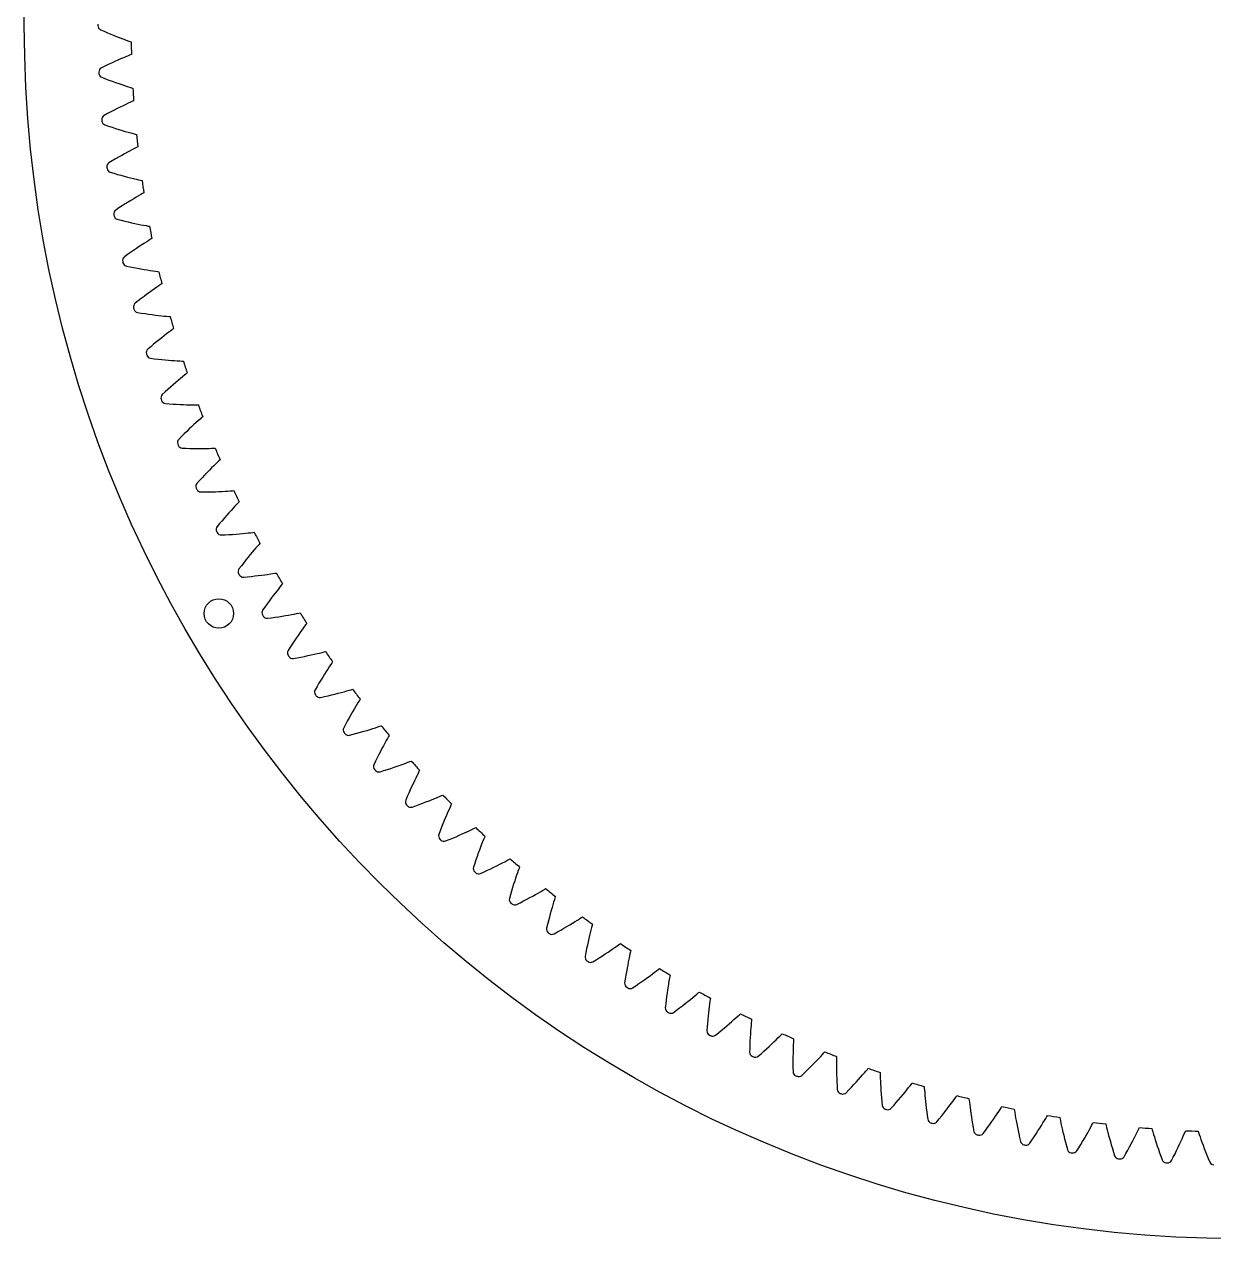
# Model space of a CAD drawing. Header units: millimetres. Extents: x -82 to 82, y -82 to 82.
# Drawn here: x -82.4 to -1.7, y -82.4 to 0 of the extents above; entities that cross this region are included whole.
import ezdxf

# ---------------------------------------------------------------- set-up
doc = ezdxf.new("R2010")
doc.units = ezdxf.units.MM

msp = doc.modelspace()

# ---------------------------------------------------------------- linework, layer by layer
at = {"layer": 'holes'}
msp.add_circle((-69.219875, -39.964113), 1, dxfattribs=at)
at = {"layer": 'outer'}
msp.add_circle((0, 0), 82.428227, dxfattribs=at)
at = {"layer": 'output_ring'}
for p, q in [((-77.2516, -0.319908), (-77.009389, -0.425578)), ((-77.009389, -0.425578), (-76.774216, -0.526458)), ((-76.774216, -0.526458), (-76.546654, -0.621857)), ((-76.546654, -0.621857), (-76.327388, -0.711699)), ((-76.327388, -0.711699), (-76.117263, -0.795863)), ((-76.117263, -0.795863), (-75.917355, -0.874163)), ((-75.917355, -0.874163), (-75.729095, -0.946304)), ((-75.729095, -0.946304), (-75.554509, -1.011808)), ((-75.554509, -1.011808), (-75.39676, -1.069828)), ((-75.39676, -1.069828), (-75.261749, -1.118596)), ((-75.261749, -1.118596), (-75.169408, -1.151476)), ((-76.083823, -2.392295), (-76.290239, -2.485184)), ((-75.887369, -2.305693), (-76.083823, -2.392295)), ((-75.702295, -2.225732), (-75.887369, -2.305693)), ((-75.530605, -2.152974), (-75.702295, -2.225732)), ((-75.375424, -2.088399), (-75.530605, -2.152974)), ((-75.242574, -2.03402), (-75.375424, -2.088399)), ((-75.151691, -1.997302), (-75.242574, -2.03402)), ((-76.95966, -2.799614), (-77.197233, -2.915334)), ((-76.728918, -2.688975), (-76.95966, -2.799614)), ((-76.50555, -2.58413), (-76.728918, -2.688975)), ((-76.290239, -2.485184), (-76.50555, -2.58413)), ((-77.170441, -3.554589), (-76.924017, -3.650023)), ((-76.924017, -3.650023), (-76.684827, -3.740966)), ((-76.684827, -3.740966), (-76.453469, -3.826753)), ((-76.453469, -3.826753), (-76.230633, -3.907334)), ((-76.230633, -3.907334), (-76.017168, -3.982625)), ((-76.017168, -3.982625), (-75.814156, -4.052485)), ((-75.814156, -4.052485), (-75.62304, -4.116679)), ((-75.62304, -4.116679), (-75.445865, -4.174815)), ((-75.445865, -4.174815), (-75.285825, -4.226178)), ((-75.285825, -4.226178), (-75.14889, -4.26925)), ((-75.14889, -4.26925), (-75.055253, -4.298234)), ((-76.119251, -5.677708), (-76.33023, -5.785583)), ((-75.916905, -5.576256), (-76.119251, -5.677708)), ((-75.72425, -5.481504), (-75.916905, -5.576256)), ((-75.542687, -5.393862), (-75.72425, -5.481504)), ((-75.374195, -5.313979), (-75.542687, -5.393862)), ((-75.221854, -5.242962), (-75.374195, -5.313979)), ((-75.091397, -5.183067), (-75.221854, -5.242962)), ((-75.002131, -5.142576), (-75.091397, -5.183067)), ((-76.774918, -6.019894), (-77.007437, -6.145461)), ((-76.549011, -5.89969), (-76.774918, -6.019894)), ((-76.33023, -5.785583), (-76.549011, -5.89969)), ((-76.953898, -6.783033), (-76.703695, -6.868065)), ((-76.703695, -6.868065), (-76.460906, -6.948912)), ((-76.460906, -6.948912), (-76.226159, -7.024935)), ((-76.226159, -7.024935), (-76.000144, -7.096115)), ((-76.000144, -7.096115), (-75.783713, -7.162401)), ((-75.783713, -7.162401), (-75.577954, -7.223697)), ((-75.577954, -7.223697), (-75.384317, -7.279832)), ((-75.384317, -7.279832), (-75.204863, -7.330498)), ((-75.204863, -7.330498), (-75.042812, -7.375114)), ((-75.042812, -7.375114), (-74.904194, -7.412414)), ((-74.904194, -7.412414), (-74.809425, -7.437452)), ((-76.021, -8.976886), (-76.234811, -9.100054)), ((-75.814723, -8.860271), (-76.021, -8.976886)), ((-75.616804, -8.750435), (-75.814723, -8.860271)), ((-75.428285, -8.647698), (-75.616804, -8.750435)), ((-75.250551, -8.55253), (-75.428285, -8.647698)), ((-75.085552, -8.465661), (-75.250551, -8.55253)), ((-74.936319, -8.388328), (-75.085552, -8.465661)), ((-74.808485, -8.323022), (-74.936319, -8.388328)), ((-74.720993, -8.278828), (-74.808485, -8.323022)), ((-76.455486, -9.229613), (-76.682543, -9.364807)), ((-76.234811, -9.100054), (-76.455486, -9.229613)), ((-76.602353, -9.999578), (-76.348808, -10.074058)), ((-76.348808, -10.074058), (-76.102846, -10.144667)), ((-76.102846, -10.144667), (-75.865122, -10.210793)), ((-75.865122, -10.210793), (-75.636324, -10.272446)), ((-75.636324, -10.272446), (-75.417308, -10.329611)), ((-75.417308, -10.329611), (-75.209162, -10.382237)), ((-75.209162, -10.382237), (-75.013345, -10.430214)), ((-75.013345, -10.430214), (-74.831926, -10.473321)), ((-74.831926, -10.473321), (-74.668149, -10.511112)), ((-74.668149, -10.511112), (-74.52809, -10.542574)), ((-74.52809, -10.542574), (-74.432357, -10.563622)), ((-74.519321, -11.518977), (-74.665185, -11.602492)), ((-74.394333, -11.448376), (-74.519321, -11.518977)), ((-74.308769, -11.400557), (-74.394333, -11.448376)), ((-75.78687, -12.284455), (-76.001926, -12.423141)), ((-75.578404, -12.152441), (-75.78687, -12.284455)), ((-75.377191, -12.02729), (-75.578404, -12.152441)), ((-75.184045, -11.909262), (-75.377191, -12.02729)), ((-74.999994, -11.798721), (-75.184045, -11.909262)), ((-74.826401, -11.696194), (-74.999994, -11.798721)), ((-74.665185, -11.602492), (-74.826401, -11.696194)), ((-76.001926, -12.423141), (-76.223122, -12.567724)), ((-76.116421, -13.19858), (-75.859979, -13.262378)), ((-75.859979, -13.262378), (-75.611276, -13.322625)), ((-75.611276, -13.322625), (-75.370991, -13.378738)), ((-75.370991, -13.378738), (-75.139813, -13.430756)), ((-75.139813, -13.430756), (-74.918595, -13.478699)), ((-74.918595, -13.478699), (-74.708428, -13.522563)), ((-74.708428, -13.522563), (-74.510773, -13.562298)), ((-74.510773, -13.562298), (-74.327709, -13.59777)), ((-74.327709, -13.59777), (-74.162493, -13.628669)), ((-74.162493, -13.628669), (-74.021239, -13.654239)), ((-74.021239, -13.654239), (-73.924708, -13.671259)), ((-74.27098, -14.819339), (-74.440127, -14.929045)), ((-74.113829, -14.718968), (-74.27098, -14.819339)), ((-73.97159, -14.629418), (-74.113829, -14.718968)), ((-73.849669, -14.553645), (-73.97159, -14.629418)), ((-73.766182, -14.502285), (-73.849669, -14.553645)), ((-75.415032, -15.594874), (-75.62998, -15.748593)), ((-75.205972, -15.447304), (-75.415032, -15.594874)), ((-75.003217, -15.306676), (-75.205972, -15.447304)), ((-74.807422, -15.173209), (-75.003217, -15.306676)), ((-74.619388, -15.047197), (-74.807422, -15.173209)), ((-74.440127, -14.929045), (-74.619388, -15.047197)), ((-75.496954, -16.374428), (-75.238067, -16.427431)), ((-75.238067, -16.427431), (-74.987059, -16.47721)), ((-74.987059, -16.47721), (-74.744635, -16.523212)), ((-74.744635, -16.523212), (-74.511481, -16.565503)), ((-74.511481, -16.565503), (-74.288449, -16.604141)), ((-74.288449, -16.604141), (-74.07663, -16.639166)), ((-74.07663, -16.639166), (-73.877485, -16.670589)), ((-73.877485, -16.670589), (-73.693095, -16.698363)), ((-73.693095, -16.698363), (-73.52673, -16.722317)), ((-73.52673, -16.722317), (-73.38453, -16.74195)), ((-73.38453, -16.74195), (-73.287371, -16.754912)), ((-73.749667, -18.033179), (-73.923822, -18.158734)), ((-73.585262, -17.916486), (-73.749667, -18.033179)), ((-73.432452, -17.809622), (-73.585262, -17.916486)), ((-73.294088, -17.714195), (-73.432452, -17.809622)), ((-73.175447, -17.633382), (-73.294088, -17.714195)), ((-73.094183, -17.578571), (-73.175447, -17.633382)), ((-74.695835, -18.739248), (-74.904157, -18.901834)), ((-74.493138, -18.583053), (-74.695835, -18.739248)), ((-74.29645, -18.434058), (-74.493138, -18.583053)), ((-74.106415, -18.29251), (-74.29645, -18.434058)), ((-73.923822, -18.158734), (-74.106415, -18.29251)), ((-74.745041, -19.521549), (-74.484161, -19.563664)), ((-74.484161, -19.563664), (-74.231288, -19.602889)), ((-74.231288, -19.602889), (-73.987151, -19.638699)), ((-73.987151, -19.638699), (-73.75243, -19.67119)), ((-73.75243, -19.67119), (-73.527976, -19.700453)), ((-73.527976, -19.700453), (-73.314876, -19.726578)), ((-73.314876, -19.726578), (-73.11459, -19.749634)), ((-73.11459, -19.749634), (-72.929199, -19.769663)), ((-72.929199, -19.769663), (-72.761977, -19.786629)), ((-72.761977, -19.786629), (-72.619079, -19.80029)), ((-72.619079, -19.80029), (-72.521462, -19.809172)), ((-73.275401, -21.379719), (-73.459341, -21.529101)), ((-73.09857, -21.238414), (-73.275401, -21.379719)), ((-72.929825, -21.105677), (-73.09857, -21.238414)), ((-72.770451, -20.982201), (-72.929825, -21.105677)), ((-72.622249, -20.869032), (-72.770451, -20.982201)), ((-72.488003, -20.767894), (-72.622249, -20.869032)), ((-72.37285, -20.682184), (-72.488003, -20.767894)), ((-72.293953, -20.624018), (-72.37285, -20.682184)), ((-73.845595, -21.850748), (-74.046926, -22.021915)), ((-73.649617, -21.686201), (-73.845595, -21.850748)), ((-73.459341, -21.529101), (-73.649617, -21.686201)), ((-73.861999, -22.634423), (-73.599584, -22.665576)), ((-73.599584, -22.665576), (-73.345291, -22.694178)), ((-73.345291, -22.694178), (-73.099868, -22.719733)), ((-73.099868, -22.719733), (-72.863993, -22.742366)), ((-72.863993, -22.742366), (-72.63851, -22.762205)), ((-72.63851, -22.762205), (-72.424503, -22.779382)), ((-72.424503, -22.779382), (-72.223427, -22.794031)), ((-72.223427, -22.794031), (-72.03736, -22.806279)), ((-72.03736, -22.806279), (-71.869574, -22.816228)), ((-71.869574, -22.816228), (-71.72623, -22.823893)), ((-71.72623, -22.823893), (-71.628327, -22.82868)), ((-71.684643, -23.89183), (-71.827975, -24.011106)), ((-71.554749, -23.78516), (-71.684643, -23.89183)), ((-71.443287, -23.694703), (-71.554749, -23.78516)), ((-71.366895, -23.633284), (-71.443287, -23.694703)), ((-72.49336, -24.586374), (-72.67689, -24.751305)), ((-72.315836, -24.42942), (-72.49336, -24.586374)), ((-72.145078, -24.280834), (-72.315836, -24.42942)), ((-71.982039, -24.141147), (-72.145078, -24.280834)), ((-71.827975, -24.011106), (-71.982039, -24.141147)), ((-72.865806, -24.923914), (-73.059792, -25.103361)), ((-72.67689, -24.751305), (-72.865806, -24.923914)), ((-72.849378, -25.707588), (-72.585889, -25.727726)), ((-72.585889, -25.727726), (-72.330621, -25.745653)), ((-72.330621, -25.745653), (-72.084343, -25.760909)), ((-72.084343, -25.760909), (-71.847728, -25.773644)), ((-71.847728, -25.773644), (-71.621612, -25.784024)), ((-71.621612, -25.784024), (-71.407073, -25.792224)), ((-71.407073, -25.792224), (-71.20556, -25.79844)), ((-71.20556, -25.79844), (-71.019143, -25.802886)), ((-71.019143, -25.802886), (-70.851088, -25.8058)), ((-70.851088, -25.8058), (-70.707548, -25.807455)), ((-70.707548, -25.807455), (-70.609531, -25.808138)), ((-70.907972, -27.134266), (-71.065018, -27.280658)), ((-70.759489, -26.997888), (-70.907972, -27.134266)), ((-70.621277, -26.872715), (-70.759489, -26.997888)), ((-70.495965, -26.760698), (-70.621277, -26.872715)), ((-70.388387, -26.665653), (-70.495965, -26.760698)), ((-70.314635, -26.601089), (-70.388387, -26.665653)), ((-71.758185, -27.953354), (-71.944487, -28.140768)), ((-71.576663, -27.772986), (-71.758185, -27.953354)), ((-71.4002, -27.600515), (-71.576663, -27.772986)), ((-71.229405, -27.436264), (-71.4002, -27.600515)), ((-71.065018, -27.280658), (-71.229405, -27.436264)), ((-71.708955, -28.735654), (-71.444853, -28.74474)), ((-71.444853, -28.74474), (-71.189059, -28.751962)), ((-71.189059, -28.751962), (-70.942358, -28.756891)), ((-70.942358, -28.756891), (-70.705417, -28.759707)), ((-70.705417, -28.759707), (-70.479064, -28.760609)), ((-70.479064, -28.760609), (-70.264371, -28.759818)), ((-70.264371, -28.759818), (-70.062774, -28.75759)), ((-70.062774, -28.75759), (-69.876335, -28.754225)), ((-69.876335, -28.754225), (-69.708305, -28.750099)), ((-69.708305, -28.750099), (-69.564822, -28.745742)), ((-69.564822, -28.745742), (-69.466861, -28.74232)), ((-69.313506, -29.689289), (-69.434018, -29.806455)), ((-69.210003, -29.589822), (-69.313506, -29.689289)), ((-69.139019, -29.522227), (-69.210003, -29.589822)), ((-70.018013, -30.394976), (-70.18178, -30.566234)), ((-69.860287, -30.232623), (-70.018013, -30.394976)), ((-69.709509, -30.079783), (-69.860287, -30.232623)), ((-69.566867, -29.937306), (-69.709509, -30.079783)), ((-69.434018, -29.806455), (-69.566867, -29.937306)), ((-70.524676, -30.933755), (-70.702966, -31.128806)), ((-70.350866, -30.745944), (-70.524676, -30.933755)), ((-70.18178, -30.566234), (-70.350866, -30.745944)), ((-70.44273, -31.713307), (-70.178479, -31.711326)), ((-70.178479, -31.711326), (-69.922607, -31.70783)), ((-69.922607, -31.70783), (-69.675916, -31.702424)), ((-69.675916, -31.702424), (-69.439065, -31.695315)), ((-69.439065, -31.695315), (-69.212873, -31.686737)), ((-69.212873, -31.686737), (-68.998401, -31.676957)), ((-68.998401, -31.676957), (-68.797074, -31.666289)), ((-68.797074, -31.666289), (-68.610939, -31.65512)), ((-68.610939, -31.65512), (-68.44323, -31.643962)), ((-68.44323, -31.643962), (-68.300055, -31.6336)), ((-68.300055, -31.6336), (-68.202324, -31.626079)), ((-68.388751, -32.972529), (-68.532997, -33.131549)), ((-68.252201, -32.824204), (-68.388751, -32.972529)), ((-68.124948, -32.687904), (-68.252201, -32.824204)), ((-68.009448, -32.565795), (-68.124948, -32.687904)), ((-67.910201, -32.462081), (-68.009448, -32.565795)), ((-67.84211, -32.391572), (-67.910201, -32.462081)), ((-69.00165, -33.664963), (-69.167443, -33.859888)), ((-68.840238, -33.478331), (-69.00165, -33.664963)), ((-68.683786, -33.300364), (-68.840238, -33.478331)), ((-68.532997, -33.131549), (-68.683786, -33.300364)), ((-69.167443, -33.859888), (-69.337409, -34.062234)), ((-69.052924, -34.635324), (-68.788988, -34.622279)), ((-68.788988, -34.622279), (-68.533487, -34.608072)), ((-68.533487, -34.608072), (-68.287239, -34.59234)), ((-68.287239, -34.59234), (-68.050893, -34.575319)), ((-68.050893, -34.575319), (-67.825259, -34.557277)), ((-67.825259, -34.557277), (-67.611384, -34.538524)), ((-67.611384, -34.538524), (-67.410681, -34.519435)), ((-67.410681, -34.519435), (-67.225177, -34.500481)), ((-67.225177, -34.500481), (-67.058082, -34.482309)), ((-67.058082, -34.482309), (-66.915466, -34.465961)), ((-66.915466, -34.465961), (-66.818136, -34.454354)), ((-66.586078, -35.385169), (-66.696363, -35.512008)), ((-66.491261, -35.277391), (-66.586078, -35.385169)), ((-66.426182, -35.204092), (-66.491261, -35.277391)), ((-67.229064, -36.147333), (-67.377926, -36.331694)), ((-67.085476, -35.972351), (-67.229064, -36.147333)), ((-66.948016, -35.80743), (-67.085476, -35.972351)), ((-66.817797, -35.653517), (-66.948016, -35.80743)), ((-66.696363, -35.512008), (-66.817797, -35.653517)), ((-67.688866, -36.726619), (-67.85021, -36.935904)), ((-67.531382, -36.524922), (-67.688866, -36.726619)), ((-67.377926, -36.331694), (-67.531382, -36.524922)), ((-67.541976, -37.49658), (-67.278818, -37.472493)), ((-67.278818, -37.472493), (-67.024136, -37.447599)), ((-67.024136, -37.447599), (-66.778762, -37.421569)), ((-66.778762, -37.421569), (-66.543336, -37.394667)), ((-66.543336, -37.394667), (-66.318656, -37.367192)), ((-66.318656, -37.367192), (-66.105754, -37.339499)), ((-66.105754, -37.339499), (-65.906026, -37.312022)), ((-65.906026, -37.312022), (-65.721479, -37.285317)), ((-65.721479, -37.285317), (-65.555291, -37.260164)), ((-65.555291, -37.260164), (-65.413486, -37.237858)), ((-65.413486, -37.237858), (-65.316726, -37.222185)), ((-65.520265, -38.750045), (-65.656399, -38.930886)), ((-65.389832, -38.579513), (-65.520265, -38.750045)), ((-65.266172, -38.420282), (-65.389832, -38.579513)), ((-65.150771, -38.273812), (-65.266172, -38.420282)), ((-65.045894, -38.142466), (-65.150771, -38.273812)), ((-64.955674, -38.030811), (-65.045894, -38.142466)), ((-64.893721, -37.954852), (-64.955674, -38.030811)), ((-66.09154, -39.528919), (-66.243978, -39.744777)), ((-65.94264, -39.320805), (-66.09154, -39.528919)), ((-65.797411, -39.12132), (-65.94264, -39.320805)), ((-65.656399, -38.930886), (-65.797411, -39.12132)), ((-65.912536, -40.292053), (-65.650618, -40.256968)), ((-65.650618, -40.256968), (-65.397201, -40.221431)), ((-65.397201, -40.221431), (-65.153133, -40.185149)), ((-65.153133, -40.185149), (-64.91904, -40.148411)), ((-64.91904, -40.148411), (-64.695708, -40.111551)), ((-64.695708, -40.111551), (-64.484152, -40.074968)), ((-64.484152, -40.074968), (-64.28575, -40.039151)), ((-64.28575, -40.039151), (-64.102483, -40.004741)), ((-64.102483, -40.004741), (-63.937494, -39.972651)), ((-63.937494, -39.972651), (-63.796747, -39.944426)), ((-63.796747, -39.944426), (-63.700729, -39.924715)), ((-63.600048, -41.119644), (-63.716932, -41.283914)), ((-63.490882, -40.96847), (-63.600048, -41.119644)), ((-63.391597, -40.832848), (-63.490882, -40.96847)), ((-63.306131, -40.717513), (-63.391597, -40.832848)), ((-63.247414, -40.639026), (-63.306131, -40.717513)), ((-64.238213, -42.047705), (-64.378267, -42.261872)), ((-64.101465, -41.842314), (-64.238213, -42.047705)), ((-63.968551, -41.646142), (-64.101465, -41.842314)), ((-63.840109, -41.459759), (-63.968551, -41.646142)), ((-63.716932, -41.283914), (-63.840109, -41.459759)), ((-64.378267, -42.261872), (-64.521533, -42.483924)), ((-63.655538, -42.9247), (-63.413204, -42.87823)), ((-63.413204, -42.87823), (-63.180854, -42.831721)), ((-63.180854, -42.831721), (-62.959261, -42.785542)), ((-62.959261, -42.785542), (-62.749423, -42.740131)), ((-62.749423, -42.740131), (-62.552695, -42.696038)), ((-62.552695, -42.696038), (-62.37103, -42.653983)), ((-62.37103, -42.653983), (-62.207529, -42.615012)), ((-62.207529, -42.615012), (-62.068088, -42.580919)), ((-62.068088, -42.580919), (-61.972979, -42.557204)), ((-64.167464, -43.016841), (-63.907245, -42.970818)), ((-63.907245, -42.970818), (-63.655538, -42.9247)), ((-61.719608, -43.591256), (-61.822348, -43.746869)), ((-61.626089, -43.451595), (-61.719608, -43.591256)), ((-61.545529, -43.332783), (-61.626089, -43.451595)), ((-61.490149, -43.251906), (-61.545529, -43.332783)), ((-62.293063, -44.489901), (-62.42109, -44.700839)), ((-62.16848, -44.288336), (-62.293063, -44.489901)), ((-62.047956, -44.096738), (-62.16848, -44.288336)), ((-61.93225, -43.915889), (-62.047956, -44.096738)), ((-61.822348, -43.746869), (-61.93225, -43.915889)), ((-62.552053, -44.920683), (-62.685894, -45.14854)), ((-62.42109, -44.700839), (-62.552053, -44.920683)), ((-61.112363, -45.384472), (-60.90461, -45.330314)), ((-60.90461, -45.330314), (-60.709901, -45.278021)), ((-60.709901, -45.278021), (-60.530156, -45.228396)), ((-60.530156, -45.228396), (-60.368431, -45.182613)), ((-60.368431, -45.182613), (-60.23054, -45.14271)), ((-60.23054, -45.14271), (-60.136508, -45.115033)), ((-62.30982, -45.666162), (-62.051756, -45.609283)), ((-62.051756, -45.609283), (-61.802202, -45.552665)), ((-61.802202, -45.552665), (-61.562026, -45.496087)), ((-61.562026, -45.496087), (-61.331828, -45.43989)), ((-61.331828, -45.43989), (-61.112363, -45.384472)), ((-59.840057, -46.137568), (-59.936191, -46.297347)), ((-59.752469, -45.994113), (-59.840057, -46.137568)), ((-59.676954, -45.872032), (-59.752469, -45.994113)), ((-59.62501, -45.788907), (-59.676954, -45.872032)), ((-60.259345, -46.852834), (-60.375377, -47.059439)), ((-60.14695, -46.656356), (-60.259345, -46.852834)), ((-60.038918, -46.470821), (-60.14695, -46.656356)), ((-59.936191, -46.297347), (-60.038918, -46.470821)), ((-60.616101, -47.500688), (-60.740283, -47.73395)), ((-60.494459, -47.275553), (-60.616101, -47.500688)), ((-60.375377, -47.059439), (-60.494459, -47.275553)), ((-58.95295, -47.840972), (-58.760602, -47.780571)), ((-58.760602, -47.780571), (-58.583092, -47.723463)), ((-58.583092, -47.723463), (-58.423426, -47.670947)), ((-58.423426, -47.670947), (-58.287327, -47.625305)), ((-58.287327, -47.625305), (-58.194536, -47.593715)), ((-60.342863, -48.23537), (-60.087407, -48.167734)), ((-60.087407, -48.167734), (-59.840443, -48.100715)), ((-59.840443, -48.100715), (-59.602847, -48.03413)), ((-59.602847, -48.03413), (-59.375204, -47.968342)), ((-59.375204, -47.968342), (-59.158252, -47.903782)), ((-59.158252, -47.903782), (-58.95295, -47.840972)), ((-57.855526, -48.602939), (-57.944885, -48.766603)), ((-57.774022, -48.455942), (-57.855526, -48.602939)), ((-57.703686, -48.330806), (-57.774022, -48.455942)), ((-57.655269, -48.245578), (-57.703686, -48.330806)), ((-58.244494, -49.335135), (-58.351773, -49.546418)), ((-58.140425, -49.134123), (-58.244494, -49.335135)), ((-58.040258, -48.944227), (-58.140425, -49.134123)), ((-57.944885, -48.766603), (-58.040258, -48.944227)), ((-58.573808, -49.997361), (-58.688114, -50.235618)), ((-58.4617, -49.767329), (-58.573808, -49.997361)), ((-58.351773, -49.546418), (-58.4617, -49.767329)), ((-57.100358, -50.339053), (-56.897866, -50.267701)), ((-56.897866, -50.267701), (-56.708216, -50.199298)), ((-56.708216, -50.199298), (-56.533254, -50.134807)), ((-56.533254, -50.134807), (-56.375927, -50.075651)), ((-56.375927, -50.075651), (-56.241858, -50.02435)), ((-56.241858, -50.02435), (-56.150472, -49.988902)), ((-58.270045, -50.719956), (-58.017645, -50.641682)), ((-58.017645, -50.641682), (-57.773704, -50.564381)), ((-57.773704, -50.564381), (-57.539104, -50.487904)), ((-57.539104, -50.487904), (-57.314416, -50.412641)), ((-57.314416, -50.412641), (-57.100358, -50.339053)), ((-55.769497, -50.983044), (-55.851924, -51.150307)), ((-55.69422, -50.832763), (-55.769497, -50.983044)), ((-55.629186, -50.704791), (-55.69422, -50.832763)), ((-55.58438, -50.617611), (-55.629186, -50.704791)), ((-56.2258, -51.946476), (-56.32638, -52.171796)), ((-56.127463, -51.730886), (-56.2258, -51.946476)), ((-56.031903, -51.525693), (-56.127463, -51.730886)), ((-55.939775, -51.331768), (-56.031903, -51.525693)), ((-55.851924, -51.150307), (-55.939775, -51.331768)), ((-56.428757, -52.406321), (-56.532985, -52.649156)), ((-56.32638, -52.171796), (-56.428757, -52.406321)), ((-55.374419, -52.853105), (-55.15308, -52.768499)), ((-55.15308, -52.768499), (-54.942291, -52.686012)), ((-54.942291, -52.686012), (-54.742964, -52.606243)), ((-54.742964, -52.606243), (-54.556345, -52.529958)), ((-54.556345, -52.529958), (-54.384237, -52.458197)), ((-54.384237, -52.458197), (-54.229525, -52.392505)), ((-54.229525, -52.392505), (-54.097722, -52.335634)), ((-54.097722, -52.335634), (-54.0079, -52.296391)), ((-56.095001, -53.115562), (-55.8461, -53.026788)), ((-55.8461, -53.026788), (-55.60561, -52.939339)), ((-55.60561, -52.939339), (-55.374419, -52.853105)), ((-53.66098, -53.444275), (-53.741155, -53.629256)), ((-53.585629, -53.273708), (-53.66098, -53.444275)), ((-53.516712, -53.120406), (-53.585629, -53.273708)), ((-53.457093, -52.989823), (-53.516712, -53.120406)), ((-53.415978, -52.900843), (-53.457093, -52.989823)), ((-54.001188, -54.255402), (-54.092244, -54.484737)), ((-53.911965, -54.035884), (-54.001188, -54.255402)), ((-53.825081, -53.826868), (-53.911965, -54.035884)), ((-53.741155, -53.629256), (-53.825081, -53.826868)), ((-54.184711, -54.723343), (-54.278678, -54.97033)), ((-54.092244, -54.484737), (-54.184711, -54.723343)), ((-53.576582, -55.318866), (-53.339965, -55.221423)), ((-53.339965, -55.221423), (-53.112588, -55.125584)), ((-53.112588, -55.125584), (-52.894986, -55.031783)), ((-52.894986, -55.031783), (-52.687836, -54.940541)), ((-52.687836, -54.940541), (-52.492025, -54.852495)), ((-52.492025, -54.852495), (-52.308763, -54.768463)), ((-52.308763, -54.768463), (-52.139811, -54.689558)), ((-52.139811, -54.689558), (-51.987986, -54.617445)), ((-51.987986, -54.617445), (-51.85868, -54.555105)), ((-51.85868, -54.555105), (-51.770581, -54.512134)), ((-51.191219, -55.181892), (-51.245317, -55.314858)), ((-51.153865, -55.091269), (-51.191219, -55.181892)), ((-53.821547, -55.417985), (-53.576582, -55.318866)), ((-51.523832, -56.033614), (-51.601887, -56.246084)), ((-51.448255, -55.83266), (-51.523832, -56.033614)), ((-51.375896, -55.644484), (-51.448255, -55.83266)), ((-51.307754, -55.470911), (-51.375896, -55.644484)), ((-51.245317, -55.314858), (-51.307754, -55.470911)), ((-51.763212, -56.702093), (-51.845606, -56.944362)), ((-51.681839, -56.469146), (-51.763212, -56.702093)), ((-51.601887, -56.246084), (-51.681839, -56.469146)), ((-49.969414, -56.910886), (-49.803915, -56.824974)), ((-49.803915, -56.824974), (-49.655243, -56.746567)), ((-49.655243, -56.746567), (-49.528661, -56.678867)), ((-49.528661, -56.678867), (-49.442438, -56.632245)), ((-51.845606, -56.944362), (-51.929148, -57.195066)), ((-51.453672, -57.623187), (-51.213073, -57.513897)), ((-51.213073, -57.513897), (-50.980744, -57.406631)), ((-50.980744, -57.406631), (-50.757579, -57.301354)), ((-50.757579, -57.301354), (-50.544096, -57.198523)), ((-50.544096, -57.198523), (-50.340949, -57.098687)), ((-50.340949, -57.098687), (-50.148996, -57.002518)), ((-50.148996, -57.002518), (-49.969414, -56.910886)), ((-48.939868, -57.570799), (-49.000681, -57.747074)), ((-48.88402, -57.412268), (-48.939868, -57.570799)), ((-48.835538, -57.277154), (-48.88402, -57.412268)), ((-48.802012, -57.185046), (-48.835538, -57.277154)), ((-49.201282, -58.357609), (-49.271823, -58.583824)), ((-49.132193, -58.142057), (-49.201282, -58.357609)), ((-49.065097, -57.938115), (-49.132193, -58.142057)), ((-49.000681, -57.747074), (-49.065097, -57.938115)), ((-49.415546, -59.06548), (-49.488516, -59.319464)), ((-49.34337, -58.819974), (-49.415546, -59.06548)), ((-49.271823, -58.583824), (-49.34337, -58.819974)), ((-48.532085, -59.491127), (-48.313525, -59.376597)), ((-48.313525, -59.376597), (-48.104535, -59.264918)), ((-48.104535, -59.264918), (-47.905746, -59.156662)), ((-47.905746, -59.156662), (-47.717989, -59.052539)), ((-47.717989, -59.052539), (-47.542402, -58.953467)), ((-47.542402, -58.953467), (-47.380645, -58.860701)), ((-47.380645, -58.860701), (-47.235387, -58.776136)), ((-47.235387, -58.776136), (-47.111751, -58.703195)), ((-47.111751, -58.703195), (-47.027556, -58.653003)), ((-46.394182, -59.271932), (-46.436964, -59.408958)), ((-46.364543, -59.178501), (-46.394182, -59.271932)), ((-48.99553, -59.727298), (-48.759718, -59.608028)), ((-48.759718, -59.608028), (-48.532085, -59.491127)), ((-46.654359, -60.148499), (-46.714361, -60.366755)), ((-46.595862, -59.941926), (-46.654359, -60.148499)), ((-46.539503, -59.748355), (-46.595862, -59.941926)), ((-46.486125, -59.569689), (-46.539503, -59.748355)), ((-46.436964, -59.408958), (-46.486125, -59.569689)), ((-46.836963, -60.834664), (-46.898794, -61.082978)), ((-46.775367, -60.595726), (-46.836963, -60.834664)), ((-46.714361, -60.366755), (-46.775367, -60.595726)), ((-45.386501, -61.110856), (-45.203269, -60.998962)), ((-45.203269, -60.998962), (-45.031984, -60.892624)), ((-45.031984, -60.892624), (-44.874254, -60.793165)), ((-44.874254, -60.793165), (-44.732665, -60.702592)), ((-44.732665, -60.702592), (-44.612191, -60.624537)), ((-44.612191, -60.624537), (-44.530172, -60.570864)), ((-46.898794, -61.082978), (-46.961065, -61.339794)), ((-46.451433, -61.726627), (-46.220823, -61.597587)), ((-46.220823, -61.597587), (-45.998284, -61.471256)), ((-45.998284, -61.471256), (-45.784712, -61.347674)), ((-45.784712, -61.347674), (-45.580581, -61.227341)), ((-45.580581, -61.227341), (-45.386501, -61.110856)), ((-44.044882, -61.840579), (-44.094677, -62.04942)), ((-43.996678, -61.644818), (-44.044882, -61.840579)), ((-43.950829, -61.464073), (-43.996678, -61.644818)), ((-43.908442, -61.301425), (-43.950829, -61.464073)), ((-43.871436, -61.162728), (-43.908442, -61.301425)), ((-43.845735, -61.068137), (-43.871436, -61.162728)), ((-44.196852, -62.501322), (-44.248387, -62.74263)), ((-44.145487, -62.269998), (-44.196852, -62.501322)), ((-44.094677, -62.04942), (-44.145487, -62.269998)), ((-42.442565, -62.724955), (-42.289138, -62.618978)), ((-42.289138, -62.618978), (-42.151466, -62.522555)), ((-42.151466, -62.522555), (-42.034367, -62.439524)), ((-42.034367, -62.439524), (-41.954667, -62.382463)), ((-44.299766, -62.993316), (-44.351228, -63.252514)), ((-44.248387, -62.74263), (-44.299766, -62.993316)), ((-43.825844, -63.617666), (-43.60084, -63.479082)), ((-43.60084, -63.479082), (-43.383787, -63.343544)), ((-43.383787, -63.343544), (-43.175577, -63.211127)), ((-43.175577, -63.211127), (-42.976665, -63.082351)), ((-42.976665, -63.082351), (-42.787632, -62.95784)), ((-42.787632, -62.95784), (-42.609246, -62.838372)), ((-42.609246, -62.838372), (-42.442565, -62.724955)), ((-41.376669, -63.433134), (-41.416633, -63.630743)), ((-41.338428, -63.250628), (-41.376669, -63.433134)), ((-41.30289, -63.086348), (-41.338428, -63.250628)), ((-41.271724, -62.946223), (-41.30289, -63.086348)), ((-41.250007, -62.850639), (-41.271724, -62.946223)), ((-41.5408, -64.29727), (-41.582185, -64.540525)), ((-41.499167, -64.063998), (-41.5408, -64.29727)), ((-41.457639, -63.841486), (-41.499167, -64.063998)), ((-41.416633, -63.630743), (-41.457639, -63.841486)), ((-39.629833, -64.334936), (-39.496319, -64.232833)), ((-39.496319, -64.232833), (-39.3828, -64.14497)), ((-39.3828, -64.14497), (-39.305559, -64.084622)), ((-41.623022, -64.793142), (-41.663584, -65.054268)), ((-41.582185, -64.540525), (-41.623022, -64.793142)), ((-40.904367, -65.249214), (-40.693179, -65.104705)), ((-40.693179, -65.104705), (-40.490697, -64.963685)), ((-40.490697, -64.963685), (-40.297352, -64.826693)), ((-40.297352, -64.826693), (-40.113699, -64.694376)), ((-40.113699, -64.694376), (-39.940473, -64.567542)), ((-39.940473, -64.567542), (-39.778687, -64.447244)), ((-39.778687, -64.447244), (-39.629833, -64.334936)), ((-38.684071, -65.110168), (-38.715724, -65.309277)), ((-38.653506, -64.92622), (-38.684071, -65.110168)), ((-38.624878, -64.760596), (-38.653506, -64.92622)), ((-38.599608, -64.619288), (-38.624878, -64.760596)), ((-38.581912, -64.522879), (-38.599608, -64.619288)), ((-41.12337, -65.397098), (-40.904367, -65.249214)), ((-38.780044, -65.745607), (-38.811871, -65.980419)), ((-38.747869, -65.521552), (-38.780044, -65.745607)), ((-38.715724, -65.309277), (-38.747869, -65.521552)), ((-37.045024, -66.056472), (-36.901003, -65.938028)), ((-36.901003, -65.938028), (-36.771882, -65.830424)), ((-36.771882, -65.830424), (-36.662142, -65.737885)), ((-36.662142, -65.737885), (-36.587496, -65.674355)), ((-38.873256, -66.479298), (-38.902848, -66.741894)), ((-38.843034, -66.225193), (-38.873256, -66.479298)), ((-38.811871, -65.980419), (-38.843034, -66.225193)), ((-38.136133, -66.904876), (-37.931182, -66.751651)), ((-37.931182, -66.751651), (-37.734783, -66.602276)), ((-37.734783, -66.602276), (-37.547344, -66.457307)), ((-37.547344, -66.457307), (-37.369394, -66.317415)), ((-37.369394, -66.317415), (-37.20163, -66.183439)), ((-37.20163, -66.183439), (-37.045024, -66.056472)), ((-35.923607, -66.672976), (-35.946896, -66.873235)), ((-35.900772, -66.48791), (-35.923607, -66.672976)), ((-35.879105, -66.321232), (-35.900772, -66.48791)), ((-35.859774, -66.17899), (-35.879105, -66.321232)), ((-35.846131, -66.081924), (-35.859774, -66.17899)), ((-38.348751, -67.061802), (-38.136133, -66.904876)), ((-36.014853, -67.547815), (-36.035739, -67.79368)), ((-35.992887, -67.311877), (-36.014853, -67.547815)), ((-35.970123, -67.086671), (-35.992887, -67.311877)), ((-35.946896, -66.873235), (-35.970123, -67.086671)), ((-34.397523, -67.683228), (-34.246371, -67.549814)), ((-34.246371, -67.549814), (-34.107437, -67.425443)), ((-34.107437, -67.425443), (-33.982935, -67.312526)), ((-33.982935, -67.312526), (-33.877166, -67.215473)), ((-33.877166, -67.215473), (-33.805246, -67.148873)), ((-33.057031, -67.622591), (-33.070388, -67.765518)), ((-33.047464, -67.525039), (-33.057031, -67.622591)), ((-36.055294, -68.048828), (-36.073863, -68.312432)), ((-36.035739, -67.79368), (-36.055294, -68.048828)), ((-35.506856, -68.608856), (-35.300996, -68.443165)), ((-35.300996, -68.443165), (-35.102641, -68.281491)), ((-35.102641, -68.281491), (-34.912669, -68.124023)), ((-34.912669, -68.124023), (-34.731466, -67.971332)), ((-34.731466, -67.971332), (-34.559529, -67.824111)), ((-34.559529, -67.824111), (-34.397523, -67.683228)), ((-33.115004, -68.319876), (-33.129273, -68.534097)), ((-33.100122, -68.118817), (-33.115004, -68.319876)), ((-33.085057, -67.932957), (-33.100122, -68.118817)), ((-33.070388, -67.765518), (-33.085057, -67.932957)), ((-33.165225, -69.243233), (-33.174078, -69.498976)), ((-33.154653, -68.99671), (-33.165225, -69.243233)), ((-33.142586, -68.760059), (-33.154653, -68.99671)), ((-33.129273, -68.534097), (-33.142586, -68.760059)), ((-31.854656, -69.366112), (-31.689036, -69.211821)), ((-31.689036, -69.211821), (-31.533072, -69.064277)), ((-31.533072, -69.064277), (-31.387639, -68.92465)), ((-31.387639, -68.92465), (-31.254034, -68.794571)), ((-31.254034, -68.794571), (-31.13437, -68.676539)), ((-31.13437, -68.676539), (-31.032758, -68.575142)), ((-31.032758, -68.575142), (-30.96369, -68.505589)), ((-30.211298, -69.258827), (-30.218567, -69.445154)), ((-30.203655, -69.09092), (-30.211298, -69.258827)), ((-30.196294, -68.94756), (-30.203655, -69.09092)), ((-30.190821, -68.849692), (-30.196294, -68.94756)), ((-33.174078, -69.498976), (-33.181593, -69.763127)), ((-32.60267, -70.035547), (-32.403928, -69.861381)), ((-32.403928, -69.861381), (-32.212518, -69.691543)), ((-32.212518, -69.691543), (-32.029307, -69.526257)), ((-32.029307, -69.526257), (-31.854656, -69.366112)), ((-30.234142, -70.087612), (-30.236289, -70.324561)), ((-30.230303, -69.861291), (-30.234142, -70.087612)), ((-30.225017, -69.64666), (-30.230303, -69.861291)), ((-30.218567, -69.445154), (-30.225017, -69.64666)), ((-28.473842, -70.178569), (-28.345801, -70.043009)), ((-28.345801, -70.043009), (-28.231185, -69.92007)), ((-28.231185, -69.92007), (-28.133908, -69.814507)), ((-28.133908, -69.814507), (-28.067814, -69.742122)), ((-27.281212, -70.05356), (-27.282582, -70.151571)), ((-30.236289, -70.324561), (-30.236527, -70.57131)), ((-30.236527, -70.57131), (-30.234664, -70.8272)), ((-30.234664, -70.8272), (-30.23111, -71.091434)), ((-29.265884, -70.979332), (-29.089754, -70.806519)), ((-29.089754, -70.806519), (-28.921963, -70.639201)), ((-28.921963, -70.639201), (-28.762949, -70.478109)), ((-28.762949, -70.478109), (-28.6133, -70.324164)), ((-28.6133, -70.324164), (-28.473842, -70.178569)), ((-27.283933, -70.295113), (-27.284539, -70.463193)), ((-27.284539, -70.463193), (-27.283999, -70.649661)), ((-27.283999, -70.649661), (-27.282005, -70.851261)), ((-27.282582, -70.151571), (-27.283933, -70.295113)), ((-27.282005, -70.851261), (-27.278299, -71.065924)), ((-25.185702, -70.931393), (-25.122696, -70.856305)), ((-29.641288, -71.339373), (-29.450014, -71.157036)), ((-29.450014, -71.157036), (-29.265884, -70.979332)), ((-27.278299, -71.065924), (-27.272657, -71.292208)), ((-27.272657, -71.292208), (-27.264879, -71.529038)), ((-27.264879, -71.529038), (-27.254785, -71.775582)), ((-25.938531, -71.788365), (-25.786402, -71.620755)), ((-25.786402, -71.620755), (-25.643331, -71.460678)), ((-25.643331, -71.460678), (-25.510092, -71.309372)), ((-25.510092, -71.309372), (-25.387841, -71.168569)), ((-25.387841, -71.168569), (-25.278473, -71.040937)), ((-25.278473, -71.040937), (-25.185702, -70.931393)), ((-24.323744, -71.13453), (-24.321008, -71.232512)), ((-24.321008, -71.232512), (-24.316347, -71.375985)), ((-24.316347, -71.375985), (-24.309914, -71.543942)), ((-24.309914, -71.543942), (-24.301566, -71.730225)), ((-24.301566, -71.730225), (-24.291131, -71.931564)), ((-27.254785, -71.775582), (-27.242207, -72.031169)), ((-27.242207, -72.031169), (-27.227592, -72.295022)), ((-26.627904, -72.518044), (-26.444434, -72.327858)), ((-26.444434, -72.327858), (-26.267906, -72.142599)), ((-26.267906, -72.142599), (-26.099168, -71.962562)), ((-26.099168, -71.962562), (-25.938531, -71.788365)), ((-24.291131, -71.931564), (-24.278439, -72.145884)), ((-24.278439, -72.145884), (-24.263326, -72.371733)), ((-24.263326, -72.371733), (-24.245638, -72.60803)), ((-22.764617, -72.637754), (-22.628375, -72.471826)), ((-22.628375, -72.471826), (-22.501589, -72.315073)), ((-22.501589, -72.315073), (-22.385341, -72.169274)), ((-22.385341, -72.169274), (-22.281413, -72.037175)), ((-22.281413, -72.037175), (-22.193311, -71.923842)), ((-22.193311, -71.923842), (-22.133506, -71.846181)), ((-21.323603, -72.090705), (-21.316766, -72.188487)), ((-21.316766, -72.188487), (-21.306101, -72.331639)), ((-21.306101, -72.331639), (-21.292641, -72.49918)), ((-21.292641, -72.49918), (-21.276499, -72.684949)), ((-24.245638, -72.60803), (-24.225229, -72.853934)), ((-24.225229, -72.853934), (-24.201959, -73.10877)), ((-24.201959, -73.10877), (-24.176308, -73.37178)), ((-23.567807, -73.569494), (-23.392461, -73.371792)), ((-23.392461, -73.371792), (-23.223847, -73.179303)), ((-23.223847, -73.179303), (-23.062796, -72.992359)), ((-23.062796, -72.992359), (-22.909594, -72.811587)), ((-22.909594, -72.811587), (-22.764617, -72.637754)), ((-21.276499, -72.684949), (-21.257642, -72.885675)), ((-21.257642, -72.885675), (-21.235987, -73.099275)), ((-21.235987, -73.099275), (-21.21143, -73.324293)), ((-21.21143, -73.324293), (-21.183862, -73.559642)), ((-19.702895, -73.527322), (-19.573721, -73.355834)), ((-19.573721, -73.355834), (-19.45361, -73.193909)), ((-19.45361, -73.193909), (-19.343569, -73.04337)), ((-19.343569, -73.04337), (-19.245265, -72.907035)), ((-19.245265, -72.907035), (-19.161986, -72.790112)), ((-19.161986, -72.790112), (-19.105485, -72.710015)), ((-18.286053, -72.920409), (-18.275128, -73.017819)), ((-18.275128, -73.017819), (-18.258478, -73.160399)), ((-18.258478, -73.160399), (-18.238013, -73.327229)), ((-18.238013, -73.327229), (-18.214106, -73.51216)), ((-21.183862, -73.559642), (-21.153173, -73.804476)), ((-21.153173, -73.804476), (-21.119252, -74.058115)), ((-21.119252, -74.058115), (-21.08261, -74.319819)), ((-20.29945, -74.287007), (-20.139044, -74.087626)), ((-20.139044, -74.087626), (-19.985963, -73.894102)), ((-19.985963, -73.894102), (-19.840465, -73.707073)), ((-19.840465, -73.707073), (-19.702895, -73.527322)), ((-18.214106, -73.51216), (-18.18686, -73.711919)), ((-18.18686, -73.711919), (-18.156279, -73.924425)), ((-18.156279, -73.924425), (-18.122321, -74.148218)), ((-18.122321, -74.148218), (-18.084922, -74.382206)), ((-16.606607, -74.287898), (-16.484728, -74.111151)), ((-16.484728, -74.111151), (-16.371503, -73.944338)), ((-16.371503, -73.944338), (-16.267863, -73.789323)), ((-16.267863, -73.789323), (-16.175354, -73.648991)), ((-16.175354, -73.648991), (-16.097044, -73.528684)), ((-16.097044, -73.528684), (-16.043947, -73.44629)), ((-15.216423, -73.622186), (-15.201429, -73.719053)), ((-15.201429, -73.719053), (-15.178822, -73.860811)), ((-15.178822, -73.860811), (-15.151389, -74.026637)), ((-15.151389, -74.026637), (-15.11976, -74.210405)), ((-15.11976, -74.210405), (-15.084173, -74.408848)), ((-13.077066, -74.261742), (-13.003862, -74.138261)), ((-13.003862, -74.138261), (-12.954262, -74.053716)), ((-12.120098, -74.194805), (-12.101061, -74.290958)), ((-20.466363, -74.491879), (-20.29945, -74.287007)), ((-18.084922, -74.382206), (-18.044007, -74.62554)), ((-18.044007, -74.62554), (-17.999495, -74.877535)), ((-17.999495, -74.877535), (-17.951926, -75.137476)), ((-17.170827, -75.071898), (-17.018911, -74.865974)), ((-17.018911, -74.865974), (-16.874068, -74.666209)), ((-16.874068, -74.666209), (-16.73653, -74.473252)), ((-16.73653, -74.473252), (-16.606607, -74.287898)), ((-15.084173, -74.408848), (-15.044719, -74.619887)), ((-15.044719, -74.619887), (-15.001419, -74.842061)), ((-15.001419, -74.842061), (-14.954255, -75.074278)), ((-13.603233, -75.108779), (-13.481186, -74.918147)), ((-13.481186, -74.918147), (-13.366815, -74.736451)), ((-13.366815, -74.736451), (-13.260675, -74.565044)), ((-13.260675, -74.565044), (-13.163617, -74.405825)), ((-13.163617, -74.405825), (-13.077066, -74.261742)), ((-12.101061, -74.290958), (-12.072538, -74.431645)), ((-12.072538, -74.431645), (-12.038185, -74.596178)), ((-12.038185, -74.596178), (-11.998888, -74.778459)), ((-11.998888, -74.778459), (-11.955022, -74.975238)), ((-11.955022, -74.975238), (-11.906766, -75.18444)), ((-10.126583, -75.054937), (-10.036278, -74.891794)), ((-10.036278, -74.891794), (-9.955836, -74.744213)), ((-9.955836, -74.744213), (-9.887868, -74.617774)), ((-9.887868, -74.617774), (-9.841851, -74.531227)), ((-9.002511, -74.63726), (-8.979464, -74.732532)), ((-8.979464, -74.732532), (-8.945075, -74.871901)), ((-8.945075, -74.871901), (-8.903862, -75.034851)), ((-8.903862, -75.034851), (-8.856966, -75.215327)), ((-6.81714, -75.095556), (-6.754526, -74.966383)), ((-6.754526, -74.966383), (-6.712174, -74.877984)), ((-5.86913, -74.948777), (-5.842113, -75.043)), ((-5.842113, -75.043), (-5.801919, -75.180807)), ((-17.329014, -75.283579), (-17.170827, -75.071898)), ((-14.954255, -75.074278), (-14.903186, -75.315686)), ((-14.903186, -75.315686), (-14.848161, -75.565596)), ((-14.848161, -75.565596), (-14.789748, -75.823317)), ((-14.161265, -75.943206), (-14.01208, -75.725087)), ((-14.01208, -75.725087), (-13.868921, -75.512982)), ((-13.868921, -75.512982), (-13.73257, -75.307327)), ((-13.73257, -75.307327), (-13.603233, -75.108779)), ((-11.906766, -75.18444), (-11.8542, -75.404606)), ((-11.8542, -75.404606), (-11.797353, -75.634644)), ((-11.797353, -75.634644), (-11.73622, -75.873702)), ((-11.73622, -75.873702), (-11.670778, -76.121088)), ((-10.6946, -76.027515), (-10.566981, -75.81633)), ((-10.566981, -75.81633), (-10.446072, -75.612541)), ((-10.446072, -75.612541), (-10.332115, -75.416965)), ((-10.332115, -75.416965), (-10.225452, -75.230639)), ((-10.225452, -75.230639), (-10.126583, -75.054937)), ((-8.856966, -75.215327), (-8.804898, -75.410097)), ((-8.804898, -75.410097), (-8.747924, -75.617094)), ((-8.747924, -75.617094), (-8.686185, -75.834866)), ((-8.686185, -75.834866), (-8.619755, -76.062322)), ((-7.270584, -75.983652), (-7.164917, -75.783475)), ((-7.164917, -75.783475), (-7.066151, -75.592846)), ((-7.066151, -75.592846), (-6.974726, -75.413158)), ((-6.974726, -75.413158), (-6.891331, -75.246376)), ((-6.891331, -75.246376), (-6.81714, -75.095556)), ((-5.801919, -75.180807), (-5.753918, -75.341888)), ((-5.753918, -75.341888), (-5.699506, -75.520242)), ((-5.699506, -75.520242), (-5.639328, -75.71266)), ((-5.639328, -75.71266), (-5.573735, -75.91709)), ((-3.98515, -76.017036), (-3.894452, -75.822438)), ((-3.894452, -75.822438), (-3.810633, -75.63908)), ((-3.810633, -75.63908), (-3.734295, -75.468952)), ((-3.734295, -75.468952), (-3.666485, -75.315157)), ((-3.666485, -75.315157), (-3.609335, -75.183475)), ((-3.609335, -75.183475), (-3.570722, -75.09338)), ((-2.725453, -75.128807), (-2.694514, -75.221817)), ((-2.694514, -75.221817), (-2.648584, -75.35782)), ((-2.648584, -75.35782), (-2.59388, -75.516749)), ((-2.59388, -75.516749), (-2.532047, -75.692668)), ((-2.532047, -75.692668), (-2.463864, -75.882398)), ((-11.670778, -76.121088), (-11.601624, -76.376137)), ((-10.968672, -76.469603), (-10.828752, -76.245428)), ((-10.828752, -76.245428), (-10.6946, -76.027515)), ((-8.619755, -76.062322), (-8.548665, -76.298609)), ((-8.548665, -76.298609), (-8.47292, -76.543039)), ((-8.47292, -76.543039), (-8.393147, -76.794968)), ((-7.756835, -76.861847), (-7.626426, -76.632009)), ((-7.626426, -76.632009), (-7.501517, -76.408669)), ((-7.501517, -76.408669), (-7.382854, -76.192325)), ((-7.382854, -76.192325), (-7.270584, -75.983652)), ((-5.573735, -75.91709), (-5.502931, -76.132085)), ((-5.502931, -76.132085), (-5.427034, -76.35656)), ((-5.427034, -76.35656), (-5.346112, -76.589663)), ((-5.346112, -76.589663), (-5.260198, -76.830706)), ((-4.410721, -76.884151), (-4.295274, -76.655777)), ((-4.295274, -76.655777), (-4.185774, -76.434654)), ((-4.185774, -76.434654), (-4.082341, -76.221461)), ((-4.082341, -76.221461), (-3.98515, -76.017036)), ((-2.463864, -75.882398), (-2.389769, -76.083902)), ((-2.389769, -76.083902), (-2.310023, -76.295744)), ((-2.310023, -76.295744), (-2.224793, -76.516843)), ((-2.224793, -76.516843), (-2.13418, -76.746353)), ((-5.260198, -76.830706), (-5.169945, -77.079074)), ((-4.531391, -77.119249), (-4.410721, -76.884151)), ((-2.13418, -76.746353), (-2.038248, -76.983587)), ((-2.038248, -76.983587), (-1.937673, -77.227958))]:
    msp.add_line(p, q, dxfattribs=at)
for centre, radius, start, end in [((0, 0), 77.428227, 179.965489, 180.034511), ((-77.128213, -0.046457), 0.3, 180.034511, 245.71415), ((0, 0), 75.178227, 180.877612, 181.522388), ((-77.062504, -3.183379), 0.3, 116.68585, 182.365489), ((0, 0), 77.428227, 182.365489, 182.434511), ((-77.058613, -3.27621), 0.3, 182.434511, 248.11415), ((0, 0), 75.178227, 183.277612, 183.922388), ((-76.861601, -6.407629), 0.3, 119.08585, 184.765489), ((0, 0), 77.428227, 184.765489, 184.834511), ((-76.853826, -6.500216), 0.3, 184.834511, 250.51415), ((0, 0), 75.178227, 185.677612, 186.322388), ((-76.525857, -9.620638), 0.3, 121.48585, 187.165489), ((0, 0), 77.428227, 187.165489, 187.234511), ((-76.514211, -9.712819), 0.3, 187.234511, 252.91415), ((0, 0), 75.178227, 188.077612, 188.722388), ((-76.05586, -12.816769), 0.3, 123.88585, 189.565489), ((0, 0), 77.428227, 189.565489, 189.634511), ((-76.040365, -12.908381), 0.3, 189.634511, 255.31415), ((0, 0), 75.178227, 190.477612, 191.122388), ((-75.452435, -15.990416), 0.3, 126.28585, 191.965489), ((0, 0), 77.428227, 191.965489, 192.034511), ((-75.433118, -16.081299), 0.3, 192.034511, 257.71415), ((0, 0), 75.178227, 192.877612, 193.522388), ((-74.716642, -19.13601), 0.3, 128.68585, 194.365489), ((0, 0), 77.428227, 194.365489, 194.434511), ((-74.693535, -19.226004), 0.3, 194.434511, 260.11415), ((0, 0), 75.178227, 195.277612, 195.922388), ((-73.849769, -22.248032), 0.3, 131.08585, 196.765489), ((0, 0), 77.428227, 196.765489, 196.834511), ((-73.822915, -22.33698), 0.3, 196.834511, 262.51415), ((0, 0), 75.178227, 197.677612, 198.322388), ((-72.85334, -25.321024), 0.3, 133.48585, 199.165489), ((0, 0), 77.428227, 199.165489, 199.234511), ((-72.822784, -25.408769), 0.3, 199.234511, 264.91415), ((0, 0), 75.178227, 200.077612, 200.722388), ((-71.729101, -28.349595), 0.3, 135.88585, 201.565489), ((0, 0), 77.428227, 201.565489, 201.634511), ((-71.694897, -28.435983), 0.3, 201.634511, 267.31415), ((0, 0), 75.178227, 202.477612, 203.122388), ((-70.479024, -31.32843), 0.3, 138.28585, 203.965489), ((0, 0), 77.428227, 203.965489, 204.034511), ((-70.441233, -31.413311), 0.3, 204.034511, 269.71415), ((0, 0), 75.178227, 204.877612, 205.522388), ((-69.105304, -34.252305), 0.3, 140.68585, 206.365489), ((0, 0), 77.428227, 206.365489, 206.434511), ((-69.063991, -34.335528), 0.3, 206.434511, 272.11415), ((0, 0), 75.178227, 207.277612, 207.922388), ((-67.610349, -37.11609), 0.3, 143.08585, 208.765489), ((0, 0), 77.428227, 208.765489, 208.834511), ((-67.565588, -37.19751), 0.3, 208.834511, 274.51415), ((0, 0), 75.178227, 209.677612, 210.322388), ((-65.996783, -39.91476), 0.3, 145.48585, 211.165489), ((0, 0), 77.428227, 211.165489, 211.234511), ((-65.948651, -39.994235), 0.3, 211.234511, 276.91415), ((0, 0), 75.178227, 212.077612, 212.722388), ((-64.267435, -42.643407), 0.3, 147.88585, 213.565489), ((0, 0), 77.428227, 213.565489, 213.634511), ((0, 0), 75.178227, 214.477612, 215.122388), ((-64.216018, -42.720796), 0.3, 213.634511, 279.31415), ((-62.425342, -45.297242), 0.3, 150.28585, 215.965489), ((0, 0), 75.178227, 216.877612, 217.522388), ((0, 0), 77.428227, 215.965489, 216.034511), ((-62.370729, -45.37241), 0.3, 216.034511, 281.71415), ((-60.473732, -47.871611), 0.3, 152.68585, 218.365489), ((0, 0), 75.178227, 219.277612, 219.922388), ((0, 0), 77.428227, 218.365489, 218.434511), ((-60.416019, -47.944426), 0.3, 218.434511, 284.11415), ((-58.416032, -50.361996), 0.3, 155.08585, 220.765489), ((0, 0), 75.178227, 221.677612, 222.322388), ((0, 0), 77.428227, 220.765489, 220.834511), ((-58.35532, -50.432331), 0.3, 220.834511, 286.51415), ((-56.255849, -52.76403), 0.3, 157.48585, 223.165489), ((0, 0), 75.178227, 224.077612, 224.722388), ((0, 0), 77.428227, 223.165489, 223.234511), ((-56.192246, -52.83176), 0.3, 223.234511, 288.91415), ((-53.996975, -55.073497), 0.3, 159.88585, 225.565489), ((0, 0), 75.178227, 226.477612, 227.122388), ((0, 0), 77.428227, 225.565489, 225.634511), ((-53.930591, -55.138505), 0.3, 225.634511, 291.31415), ((0, 0), 75.178227, 228.877612, 229.522388), ((-51.643372, -57.286347), 0.3, 162.28585, 227.965489), ((0, 0), 77.428227, 227.965489, 228.034511), ((-51.574324, -57.348518), 0.3, 228.034511, 293.71415), ((-49.199169, -59.398697), 0.3, 164.68585, 230.365489), ((0, 0), 75.178227, 231.277612, 231.922388), ((0, 0), 77.428227, 230.365489, 230.434511), ((-49.127578, -59.457922), 0.3, 230.434511, 296.11415), ((0, 0), 75.178227, 233.677612, 234.322388), ((-46.668653, -61.406842), 0.3, 167.08585, 232.765489), ((0, 0), 77.428227, 232.765489, 232.834511), ((-46.594645, -61.463017), 0.3, 232.834511, 298.51415), ((0, 0), 75.178227, 236.077612, 236.722388), ((-44.056265, -63.307258), 0.3, 169.48585, 235.165489), ((0, 0), 77.428227, 235.165489, 235.234511), ((-43.97997, -63.360284), 0.3, 235.234511, 300.91415), ((0, 0), 75.178227, 238.477612, 239.122388), ((-41.366588, -65.096611), 0.3, 171.88585, 237.565489), ((0, 0), 77.428227, 237.565489, 237.634511), ((-41.288139, -65.146397), 0.3, 237.634511, 303.31415), ((0, 0), 75.178227, 240.877612, 241.522388), ((-38.604339, -66.771763), 0.3, 174.28585, 239.965489), ((0, 0), 77.428227, 239.965489, 240.034511), ((-38.523874, -66.81822), 0.3, 240.034511, 305.71415), ((0, 0), 75.178227, 243.277612, 243.922388), ((-35.774365, -68.329775), 0.3, 176.68585, 242.365489), ((0, 0), 77.428227, 242.365489, 242.434511), ((-35.692025, -68.372822), 0.3, 242.434511, 308.11415), ((0, 0), 75.178227, 245.677612, 246.322388), ((-32.881631, -69.767913), 0.3, 179.08585, 244.765489), ((0, 0), 77.428227, 244.765489, 244.834511), ((-32.797561, -69.807474), 0.3, 244.834511, 310.51415), ((0, 0), 75.178227, 248.077612, 248.722388), ((0, 0), 75.178227, 250.477612, 251.122388), ((-29.931211, -71.083655), 0.3, 181.48585, 247.165489), ((0, 0), 77.428227, 247.165489, 247.234511), ((-29.845558, -71.11966), 0.3, 247.234511, 312.91415), ((-26.928282, -72.274691), 0.3, 183.88585, 249.565489), ((0, 0), 77.428227, 249.565489, 249.634511), ((-26.841196, -72.307078), 0.3, 249.634511, 315.31415), ((0, 0), 75.178227, 252.877612, 253.522388), ((-23.878111, -73.338934), 0.3, 186.28585, 251.965489), ((0, 0), 75.178227, 255.277612, 255.922388), ((0, 0), 77.428227, 251.965489, 252.034511), ((-23.789746, -73.367645), 0.3, 252.034511, 317.71415), ((0, 0), 75.178227, 257.677612, 258.322388), ((0, 0), 75.178227, 260.077612, 260.722388), ((-20.78605, -74.274514), 0.3, 188.68585, 254.365489), ((0, 0), 77.428227, 254.365489, 254.434511), ((-20.69656, -74.299501), 0.3, 254.434511, 320.11415), ((0, 0), 75.178227, 262.477612, 263.122388), ((0, 0), 75.178227, 264.877612, 265.522388), ((-17.657524, -75.079793), 0.3, 191.08585, 256.765489), ((0, 0), 77.428227, 256.765489, 256.834511), ((-17.567065, -75.101009), 0.3, 256.834511, 322.51415), ((-14.49802, -75.753355), 0.3, 193.48585, 259.165489), ((0, 0), 75.178227, 267.277612, 267.922388), ((0, 0), 77.428227, 259.165489, 259.234511), ((-14.406752, -75.770765), 0.3, 259.234511, 324.91415), ((-11.313081, -76.294021), 0.3, 195.88585, 261.565489), ((0, 0), 77.428227, 261.565489, 261.634511), ((-11.221165, -76.307594), 0.3, 261.634511, 327.31415), ((-8.108296, -76.700841), 0.3, 198.28585, 263.965489), ((0, 0), 77.428227, 263.965489, 264.034511), ((-8.015892, -76.710553), 0.3, 264.034511, 329.71415), ((-4.889285, -76.973101), 0.3, 200.68585, 266.365489), ((0, 0), 77.428227, 266.365489, 266.434511), ((-4.796556, -76.978935), 0.3, 266.434511, 332.11415), ((-1.661698, -77.110325), 0.3, 203.08585, 268.765489)]:
    msp.add_arc(centre, radius, start, end, dxfattribs=at)

doc.saveas('drawing.dxf')
